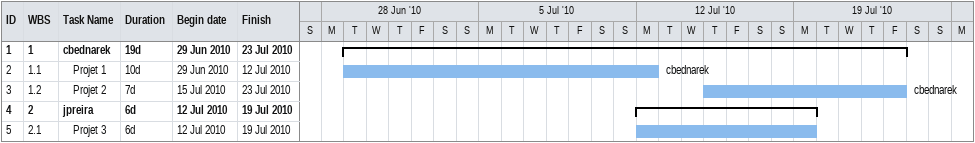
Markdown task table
| ID | WBS | Task | Duration | Start | Finish | Resources |
|---|---|---|---|---|---|---|
| 1 | 1 | **cbednarek** | 19d | 2010-06-29 | 2010-07-23 |  |
| 2 | 1.1 | Projet 1 | 10d | 2010-06-29 | 2010-07-12 | cbednarek |
| 3 | 1.2 | Projet 2 | 7d | 2010-07-15 | 2010-07-23 | cbednarek |
| 4 | 2 | **jpreira** | 6d | 2010-07-12 | 2010-07-19 |  |
| 5 | 2.1 | Projet 3 | 6d | 2010-07-12 | 2010-07-19 |  |
